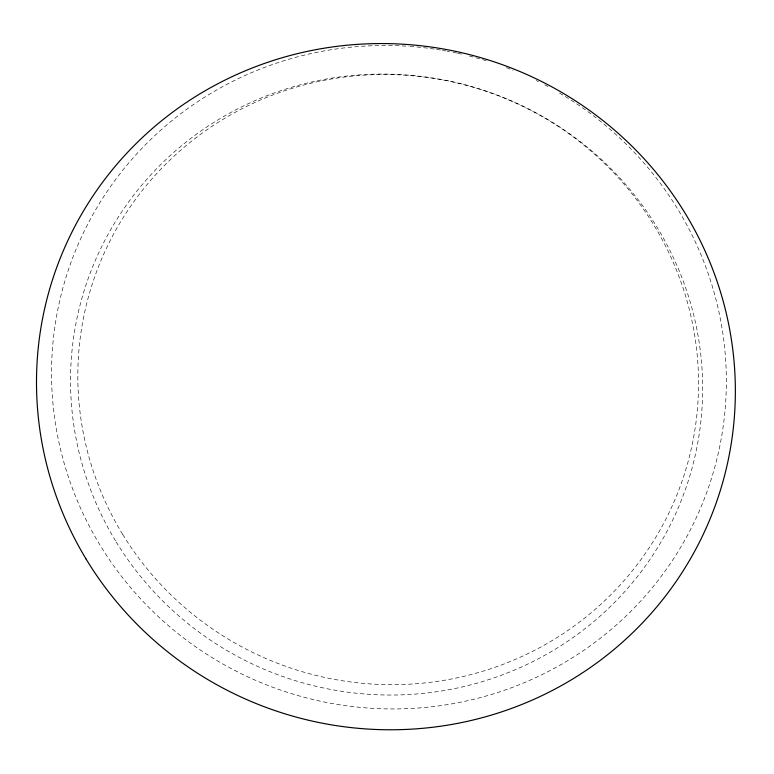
<?xml version="1.0" encoding="UTF-8"?>
<svg xmlns="http://www.w3.org/2000/svg" width="774" height="774" viewBox="0 0 774 774"><rect width="100%" height="100%" fill="white"/><g stroke="black" fill="none" stroke-linecap="round" stroke-linejoin="round"><path stroke-width="0.58" stroke-dasharray="3.87 2.9" d="M559.496 93.035A338.044 331.079 17.7 0 1 599.569 638.85A338.044 331.079 17.7 0 1 67.357 473.794A338.044 331.079 17.7 0 1 408.895 46.334M410.104 46.421A338.044 331.079 17.7 0 1 435.327 49.217M436.517 49.391A338.044 331.079 17.7 0 1 441.267 50.146M442.447 50.349A338.044 331.079 17.7 0 1 445.998 50.968M447.178 51.181A338.044 331.079 17.7 0 1 449.53 51.626M453.042 52.313A338.044 331.079 17.7 0 1 456.544 53.048M457.715 53.3A338.044 331.079 17.7 0 1 462.397 54.344M469.412 56.038A338.044 331.079 17.7 0 1 488.036 61.32M506.38 67.648A338.044 331.079 17.7 0 1 513.162 70.289M536.276 80.554A338.044 331.079 17.7 0 1 538.414 81.618M544.799 84.869A338.044 331.079 17.7 0 1 547.963 86.553M116.177 541.906A316.682 309.842 17.7 0 0 663.492 537.678A316.682 309.842 17.7 0 0 380.111 74.081A316.682 309.842 17.7 0 0 116.177 541.906M122.737 534.476A310.945 304.472 17.7 0 0 660.164 529.764A310.945 304.472 17.7 0 0 381.64 74.517A310.945 304.472 17.7 0 0 122.737 534.476"/><path stroke-width="1.16" d="M86.127 559.099A350.148 342.389 17.7 0 0 691.288 557.348A350.148 342.389 17.7 0 0 380.353 43.557A350.148 342.389 17.7 0 0 86.127 559.099"/></g></svg>
